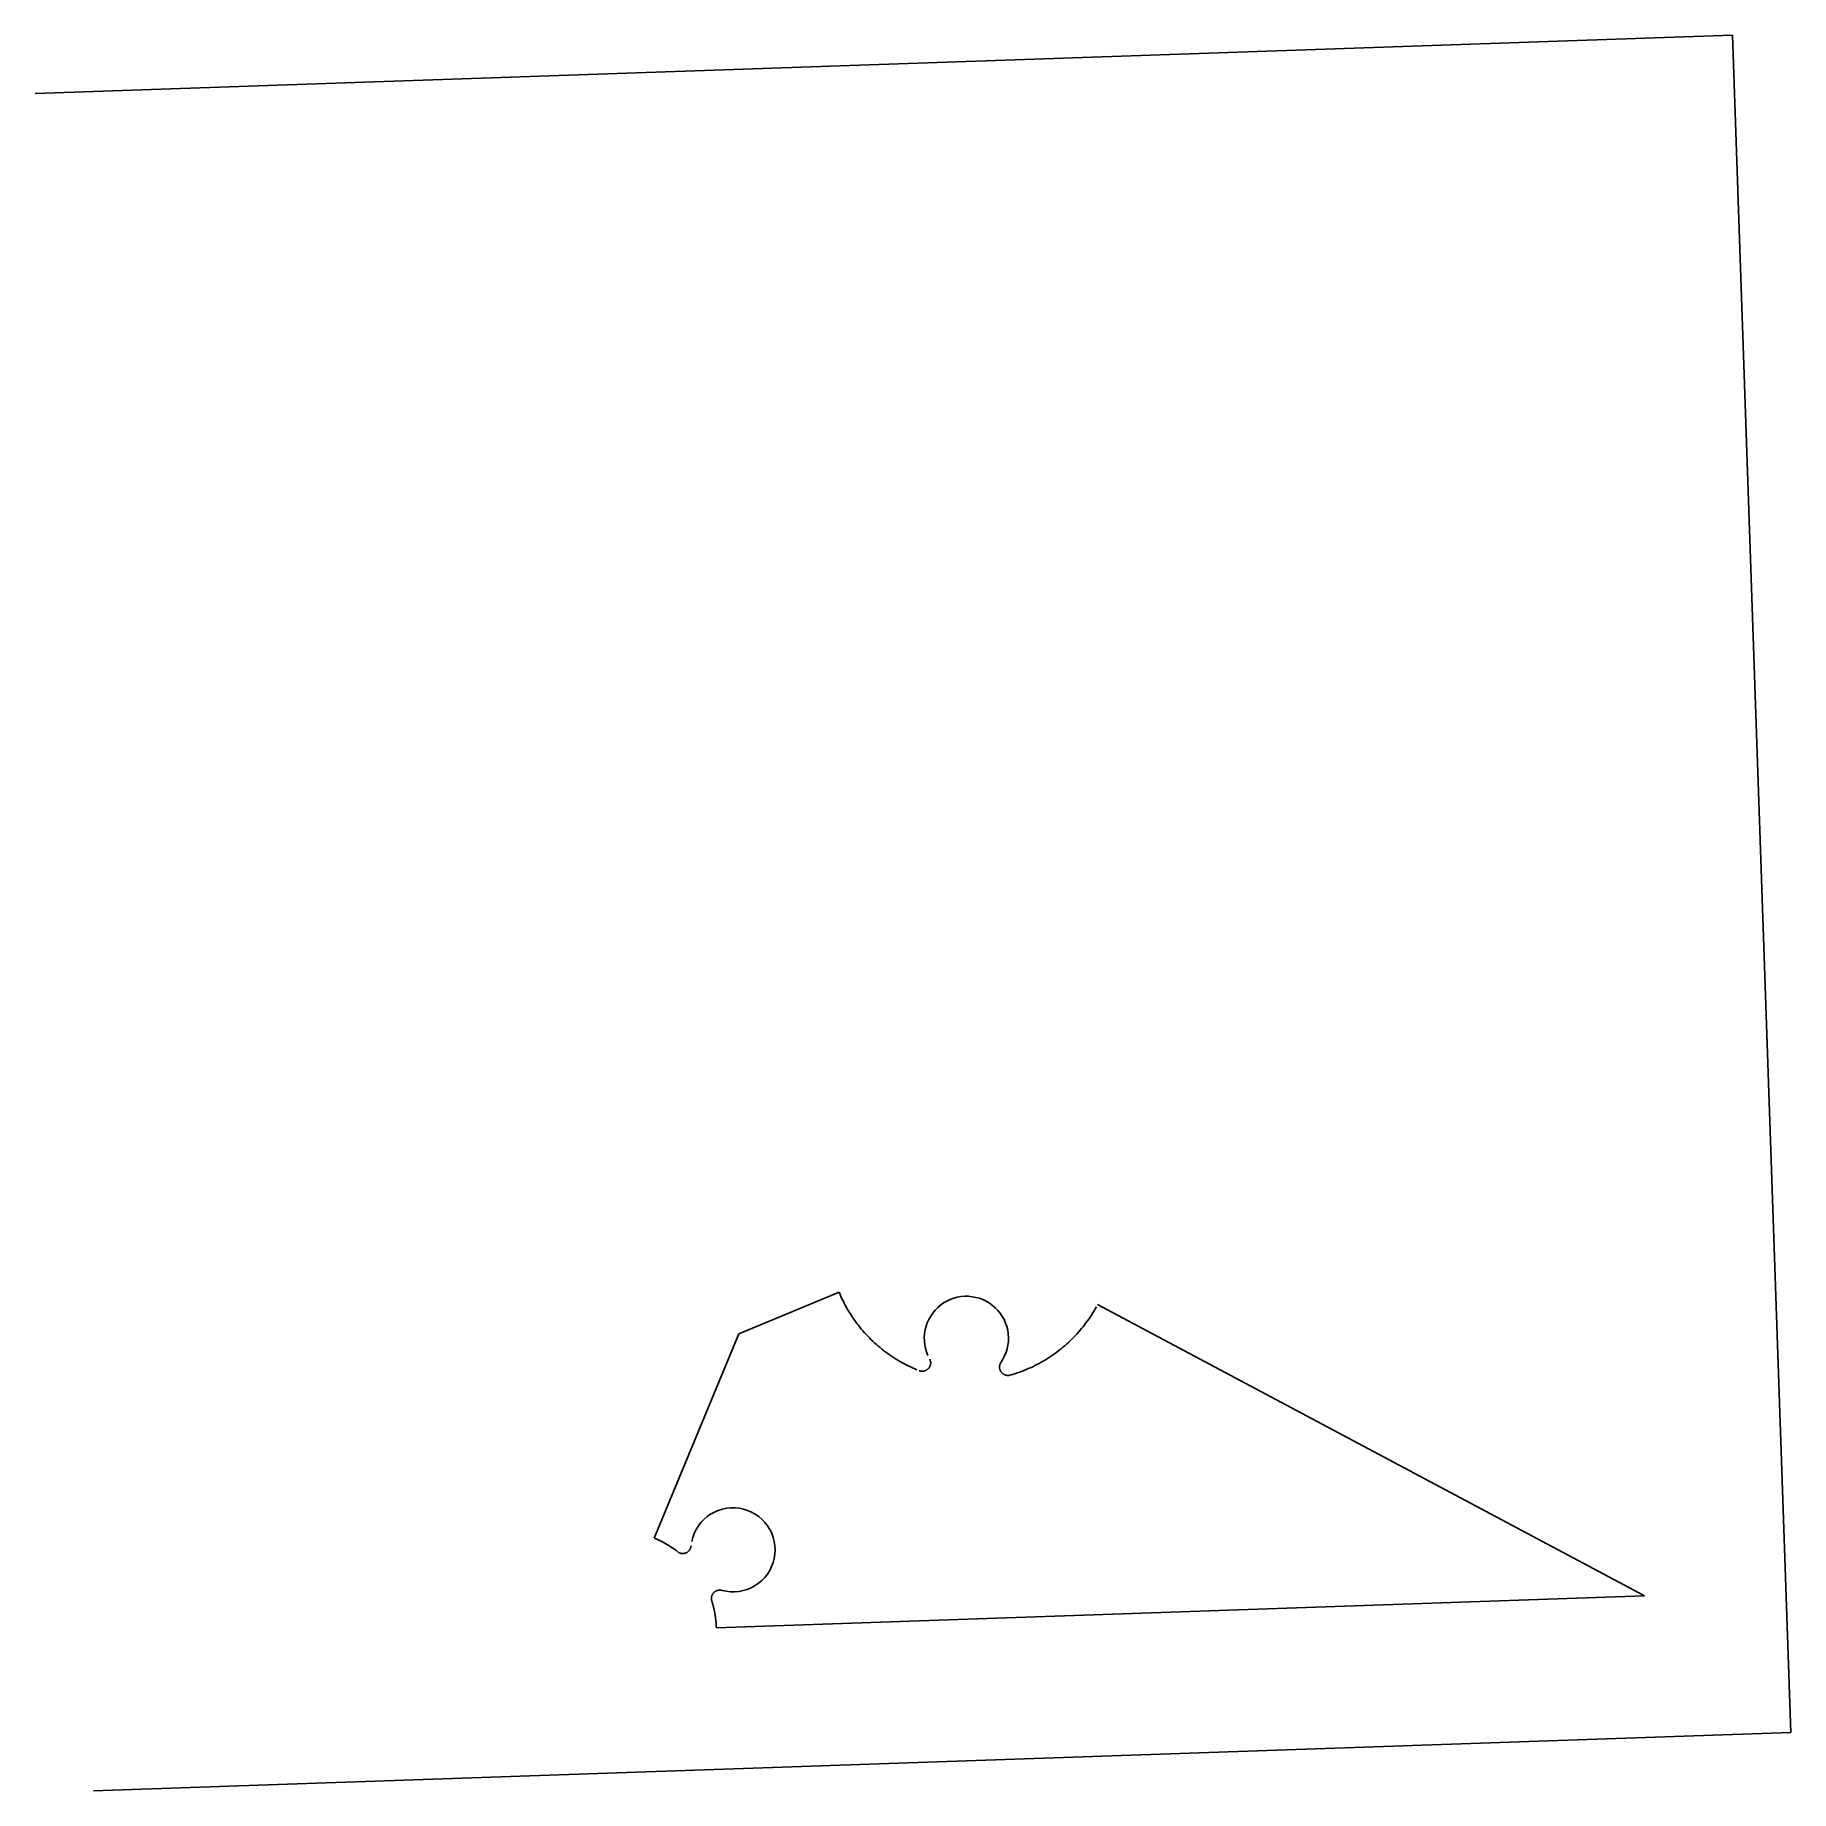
# Model space of a CAD drawing. Header units: metres. Extents: x -1.04 to 1.04, y -1.04 to 1.04.
import ezdxf

# ---------------------------------------------------------------- set-up
doc = ezdxf.new("R2010")
doc.units = ezdxf.units.M

msp = doc.modelspace()

# ---------------------------------------------------------------- linework, layer by layer
at = {"layer": 'Polygon'}
for p, q in [((0.9738, 1.0432), (-1.0432, 0.9738)), ((1.0432, -0.9738), (0.9738, 1.0432)), ((-0.0878, -0.4506), (-0.2071, -0.5)), ((-0.0878, -0.4506), (-0.0867, -0.4532)), ((-0.0867, -0.4532), (-0.0856, -0.4558)), ((-0.0856, -0.4558), (-0.0844, -0.4584)), ((-0.0844, -0.4584), (-0.0831, -0.461)), ((0.0484, -0.4577), (0.0442, -0.4592)), ((0.0526, -0.4566), (0.0484, -0.4577)), ((0.057, -0.4558), (0.0526, -0.4566)), ((0.0614, -0.4554), (0.057, -0.4558)), ((0.0658, -0.4555), (0.0614, -0.4554)), ((0.0703, -0.4559), (0.0658, -0.4555)), ((0.0746, -0.4567), (0.0703, -0.4559)), ((0.0789, -0.4578), (0.0746, -0.4567)), ((0.083, -0.4594), (0.0789, -0.4578)), ((-0.0831, -0.461), (-0.0818, -0.4635)), ((-0.0818, -0.4635), (-0.0805, -0.4661)), ((-0.0805, -0.4661), (-0.0791, -0.4686)), ((-0.0791, -0.4686), (-0.0777, -0.471)), ((-0.0777, -0.471), (-0.0763, -0.4735)), ((-0.0763, -0.4735), (-0.0748, -0.4759)), ((-0.0748, -0.4759), (-0.0732, -0.4783)), ((-0.0732, -0.4783), (-0.0717, -0.4807)), ((0.021, -0.479), (0.0188, -0.4829)), ((0.0235, -0.4754), (0.021, -0.479)), ((0.0263, -0.472), (0.0235, -0.4754)), ((0.0294, -0.4688), (0.0263, -0.472)), ((0.0327, -0.4659), (0.0294, -0.4688)), ((0.0364, -0.4634), (0.0327, -0.4659)), ((0.0402, -0.4611), (0.0364, -0.4634)), ((0.0442, -0.4592), (0.0402, -0.4611)), ((0.087, -0.4613), (0.083, -0.4594)), ((0.0908, -0.4636), (0.087, -0.4613)), ((0.0944, -0.4662), (0.0908, -0.4636)), ((0.0978, -0.4691), (0.0944, -0.4662)), ((0.1009, -0.4722), (0.0978, -0.4691)), ((0.1036, -0.4757), (0.1009, -0.4722)), ((0.1061, -0.4794), (0.1036, -0.4757)), ((0.1083, -0.4832), (0.1061, -0.4794)), ((0.2105, -0.4801), (0.2121, -0.4777)), ((0.2121, -0.4777), (0.2136, -0.4753)), ((0.2136, -0.4753), (0.2151, -0.4729)), ((0.2151, -0.4729), (0.2165, -0.4704)), ((0.2165, -0.4704), (0.2179, -0.4679)), ((0.8693, -0.8115), (0.2193, -0.4654)), ((-0.2071, -0.5), (-0.3076, -0.7427)), ((-0.0717, -0.4807), (-0.07, -0.4831)), ((-0.07, -0.4831), (-0.0684, -0.4854)), ((-0.0684, -0.4854), (-0.0667, -0.4877)), ((-0.0667, -0.4877), (-0.0649, -0.4899)), ((-0.0649, -0.4899), (-0.0632, -0.4922)), ((-0.0632, -0.4922), (-0.0614, -0.4944)), ((-0.0614, -0.4944), (-0.0595, -0.4966)), ((-0.0595, -0.4966), (-0.0576, -0.4987)), ((-0.0576, -0.4987), (-0.0557, -0.5008)), ((0.0137, -0.4998), (0.0134, -0.5042)), ((0.0144, -0.4954), (0.0137, -0.4998)), ((0.0155, -0.4911), (0.0144, -0.4954)), ((0.017, -0.4869), (0.0155, -0.4911)), ((0.0188, -0.4829), (0.017, -0.4869)), ((0.11, -0.4873), (0.1083, -0.4832)), ((0.1115, -0.4915), (0.11, -0.4873)), ((0.1125, -0.4958), (0.1115, -0.4915)), ((0.1132, -0.5002), (0.1125, -0.4958)), ((0.1134, -0.5046), (0.1132, -0.5002)), ((0.1927, -0.5024), (0.1946, -0.5003)), ((0.1946, -0.5003), (0.1966, -0.4982)), ((0.1966, -0.4982), (0.1984, -0.496)), ((0.1984, -0.496), (0.2003, -0.4938)), ((0.2003, -0.4938), (0.2021, -0.4916)), ((0.2021, -0.4916), (0.2038, -0.4894)), ((0.2038, -0.4894), (0.2055, -0.4871)), ((0.2055, -0.4871), (0.2072, -0.4848)), ((0.2072, -0.4848), (0.2089, -0.4825)), ((0.2089, -0.4825), (0.2105, -0.4801)), ((-0.0557, -0.5008), (-0.0538, -0.5029)), ((-0.0538, -0.5029), (-0.0518, -0.5049)), ((-0.0518, -0.5049), (-0.0498, -0.507)), ((-0.0498, -0.507), (-0.0477, -0.5089)), ((-0.0477, -0.5089), (-0.0456, -0.5109)), ((-0.0456, -0.5109), (-0.0435, -0.5128)), ((-0.0435, -0.5128), (-0.0414, -0.5147)), ((-0.0414, -0.5147), (-0.0392, -0.5165)), ((-0.0392, -0.5165), (-0.037, -0.5183)), ((-0.037, -0.5183), (-0.0347, -0.5201)), ((-0.0347, -0.5201), (-0.0324, -0.5218)), ((0.0134, -0.5042), (0.0135, -0.5086)), ((0.0135, -0.5086), (0.014, -0.513)), ((0.014, -0.513), (0.0149, -0.5174)), ((0.0149, -0.5174), (0.0161, -0.5216)), ((0.1106, -0.522), (0.1119, -0.5178)), ((0.1119, -0.5178), (0.1128, -0.5134)), ((0.1128, -0.5134), (0.1133, -0.509)), ((0.1133, -0.509), (0.1134, -0.5046)), ((0.1692, -0.5231), (0.1714, -0.5214)), ((0.1714, -0.5214), (0.1737, -0.5196)), ((0.1737, -0.5196), (0.1759, -0.5179)), ((0.1759, -0.5179), (0.1782, -0.5161)), ((0.1782, -0.5161), (0.1803, -0.5142)), ((0.1803, -0.5142), (0.1825, -0.5123)), ((0.1825, -0.5123), (0.1846, -0.5104)), ((0.1846, -0.5104), (0.1867, -0.5085)), ((0.1867, -0.5085), (0.1887, -0.5065)), ((0.1887, -0.5065), (0.1907, -0.5044)), ((0.1907, -0.5044), (0.1927, -0.5024)), ((-0.0324, -0.5218), (-0.0301, -0.5235)), ((-0.0301, -0.5235), (-0.0278, -0.5251)), ((-0.0278, -0.5251), (-0.0255, -0.5267)), ((-0.0255, -0.5267), (-0.0231, -0.5283)), ((-0.0231, -0.5283), (-0.0207, -0.5298)), ((-0.0207, -0.5298), (-0.0182, -0.5313)), ((-0.0182, -0.5313), (-0.0158, -0.5328)), ((-0.0158, -0.5328), (-0.0133, -0.5342)), ((-0.0133, -0.5342), (-0.0108, -0.5355)), ((-0.0108, -0.5355), (-0.0082, -0.5369)), ((-0.0082, -0.5369), (-0.0057, -0.5381)), ((-0.0057, -0.5381), (-0.0031, -0.5394)), ((-0.0031, -0.5394), (-0.0005, -0.5406)), ((-0.0005, -0.5406), (0.0021, -0.5417)), ((0.0021, -0.5417), (0.0047, -0.5428)), ((0.0161, -0.5216), (0.0178, -0.5257)), ((0.017, -0.5425), (0.0174, -0.5422)), ((0.0174, -0.5422), (0.0178, -0.5419)), ((0.0178, -0.5419), (0.0182, -0.5415)), ((0.0182, -0.5415), (0.0185, -0.5412)), ((0.0185, -0.5412), (0.0189, -0.5408)), ((0.0189, -0.5408), (0.0192, -0.5403)), ((0.0192, -0.5403), (0.0194, -0.5399)), ((0.0194, -0.5399), (0.0197, -0.5395)), ((0.0197, -0.5395), (0.0199, -0.539)), ((0.0199, -0.539), (0.0202, -0.5386)), ((0.0202, -0.5306), (0.02, -0.5302)), ((0.0204, -0.5311), (0.0202, -0.5306)), ((0.0202, -0.5386), (0.0204, -0.5381)), ((0.0205, -0.5316), (0.0204, -0.5311)), ((0.0204, -0.5381), (0.0205, -0.5376)), ((0.0207, -0.5321), (0.0205, -0.5316)), ((0.0205, -0.5376), (0.0207, -0.5371)), ((0.0208, -0.5326), (0.0207, -0.5321)), ((0.0207, -0.5371), (0.0208, -0.5366)), ((0.0209, -0.5331), (0.0208, -0.5326)), ((0.0208, -0.5366), (0.0209, -0.5361)), ((0.0209, -0.5336), (0.0209, -0.5331)), ((0.021, -0.5341), (0.0209, -0.5336)), ((0.0209, -0.5356), (0.021, -0.5351)), ((0.0209, -0.5361), (0.0209, -0.5356)), ((0.021, -0.5346), (0.021, -0.5341)), ((0.021, -0.5351), (0.021, -0.5346)), ((0.1029, -0.538), (0.1028, -0.5386)), ((0.1028, -0.5386), (0.1028, -0.5391)), ((0.1028, -0.5391), (0.1028, -0.5396)), ((0.1028, -0.5396), (0.1028, -0.5401)), ((0.1028, -0.5401), (0.1029, -0.5406)), ((0.103, -0.5375), (0.1029, -0.538)), ((0.1029, -0.5406), (0.1029, -0.5411)), ((0.1029, -0.5411), (0.103, -0.5416)), ((0.1031, -0.537), (0.103, -0.5375)), ((0.103, -0.5416), (0.1032, -0.5421)), ((0.1032, -0.5366), (0.1031, -0.537)), ((0.1034, -0.5361), (0.1032, -0.5366)), ((0.1032, -0.5421), (0.1033, -0.5426)), ((0.1036, -0.5356), (0.1034, -0.5361)), ((0.1038, -0.5351), (0.1036, -0.5356)), ((0.104, -0.5347), (0.1038, -0.5351)), ((0.1043, -0.5342), (0.104, -0.5347)), ((0.1046, -0.5338), (0.1043, -0.5342)), ((0.1046, -0.5338), (0.1069, -0.5301)), ((0.1069, -0.5301), (0.1089, -0.5261)), ((0.1089, -0.5261), (0.1106, -0.522)), ((0.1344, -0.5426), (0.137, -0.5414)), ((0.137, -0.5414), (0.1396, -0.5403)), ((0.1396, -0.5403), (0.1422, -0.5391)), ((0.1422, -0.5391), (0.1448, -0.5378)), ((0.1448, -0.5378), (0.1473, -0.5365)), ((0.1473, -0.5365), (0.1498, -0.5352)), ((0.1498, -0.5352), (0.1523, -0.5338)), ((0.1523, -0.5338), (0.1548, -0.5324)), ((0.1548, -0.5324), (0.1573, -0.531)), ((0.1573, -0.531), (0.1597, -0.5295)), ((0.1597, -0.5295), (0.1621, -0.5279)), ((0.1621, -0.5279), (0.1645, -0.5263)), ((0.1645, -0.5263), (0.1668, -0.5247)), ((0.1668, -0.5247), (0.1692, -0.5231)), ((0.0074, -0.5439), (0.0078, -0.5441)), ((0.0078, -0.5441), (0.0083, -0.5442)), ((0.0083, -0.5442), (0.0088, -0.5443)), ((0.0088, -0.5443), (0.0093, -0.5444)), ((0.0093, -0.5444), (0.0098, -0.5445)), ((0.0098, -0.5445), (0.0103, -0.5446)), ((0.0103, -0.5446), (0.0108, -0.5446)), ((0.0108, -0.5446), (0.0114, -0.5446)), ((0.0114, -0.5446), (0.0119, -0.5445)), ((0.0119, -0.5445), (0.0124, -0.5445)), ((0.0124, -0.5445), (0.0129, -0.5444)), ((0.0129, -0.5444), (0.0134, -0.5443)), ((0.0134, -0.5443), (0.0139, -0.5442)), ((0.0139, -0.5442), (0.0144, -0.544)), ((0.0144, -0.544), (0.0148, -0.5438)), ((0.0148, -0.5438), (0.0153, -0.5436)), ((0.0153, -0.5436), (0.0158, -0.5434)), ((0.0158, -0.5434), (0.0162, -0.5431)), ((0.0162, -0.5431), (0.0166, -0.5428)), ((0.0166, -0.5428), (0.017, -0.5425)), ((0.1033, -0.5426), (0.1035, -0.5431)), ((0.1035, -0.5431), (0.1037, -0.5435)), ((0.1037, -0.5435), (0.1039, -0.544)), ((0.1039, -0.544), (0.1041, -0.5445)), ((0.1041, -0.5445), (0.1044, -0.5449)), ((0.1044, -0.5449), (0.1047, -0.5453)), ((0.1047, -0.5453), (0.105, -0.5457)), ((0.105, -0.5457), (0.1053, -0.5461)), ((0.1053, -0.5461), (0.1057, -0.5465)), ((0.1057, -0.5465), (0.106, -0.5468)), ((0.106, -0.5468), (0.1064, -0.5472)), ((0.1064, -0.5472), (0.1068, -0.5475)), ((0.1068, -0.5475), (0.1072, -0.5478)), ((0.1072, -0.5478), (0.1077, -0.5481)), ((0.1077, -0.5481), (0.1081, -0.5483)), ((0.1081, -0.5483), (0.1086, -0.5485)), ((0.1086, -0.5485), (0.109, -0.5487)), ((0.109, -0.5487), (0.1095, -0.5489)), ((0.1095, -0.5489), (0.11, -0.5491)), ((0.11, -0.5491), (0.1105, -0.5492)), ((0.1105, -0.5492), (0.111, -0.5493)), ((0.111, -0.5493), (0.1115, -0.5494)), ((0.1115, -0.5494), (0.112, -0.5495)), ((0.112, -0.5495), (0.1125, -0.5495)), ((0.1125, -0.5495), (0.113, -0.5495)), ((0.113, -0.5495), (0.1135, -0.5495)), ((0.1135, -0.5495), (0.114, -0.5494)), ((0.114, -0.5494), (0.1145, -0.5493)), ((0.1145, -0.5493), (0.115, -0.5492)), ((0.1155, -0.5491), (0.1183, -0.5483)), ((0.1183, -0.5483), (0.121, -0.5475)), ((0.121, -0.5475), (0.1237, -0.5466)), ((0.1237, -0.5466), (0.1264, -0.5456)), ((0.1264, -0.5456), (0.1291, -0.5447)), ((0.1291, -0.5447), (0.1317, -0.5436)), ((0.1317, -0.5436), (0.1344, -0.5426)), ((-0.2265, -0.7083), (-0.2314, -0.7099)), ((-0.2215, -0.7073), (-0.2265, -0.7083)), ((-0.2165, -0.7068), (-0.2215, -0.7073)), ((-0.2114, -0.7068), (-0.2165, -0.7068)), ((-0.2063, -0.7073), (-0.2114, -0.7068)), ((-0.2014, -0.7083), (-0.2063, -0.7073)), ((-0.1965, -0.7098), (-0.2014, -0.7083)), ((-0.255, -0.7284), (-0.2577, -0.7327)), ((-0.252, -0.7243), (-0.255, -0.7284)), ((-0.2485, -0.7206), (-0.252, -0.7243)), ((-0.2446, -0.7173), (-0.2485, -0.7206)), ((-0.2405, -0.7144), (-0.2446, -0.7173)), ((-0.236, -0.7119), (-0.2405, -0.7144)), ((-0.2314, -0.7099), (-0.236, -0.7119)), ((-0.1918, -0.7118), (-0.1965, -0.7098)), ((-0.1874, -0.7143), (-0.1918, -0.7118)), ((-0.1832, -0.7172), (-0.1874, -0.7143)), ((-0.1794, -0.7205), (-0.1832, -0.7172)), ((-0.1759, -0.7242), (-0.1794, -0.7205)), ((-0.1728, -0.7282), (-0.1759, -0.7242)), ((-0.1701, -0.7325), (-0.1728, -0.7282)), ((-0.3064, -0.7432), (-0.307, -0.7429)), ((-0.3058, -0.7435), (-0.3064, -0.7432)), ((-0.3051, -0.7437), (-0.3058, -0.7435)), ((-0.3045, -0.744), (-0.3051, -0.7437)), ((-0.3039, -0.7443), (-0.3045, -0.744)), ((-0.3033, -0.7446), (-0.3039, -0.7443)), ((-0.3027, -0.7449), (-0.3033, -0.7446)), ((-0.3021, -0.7452), (-0.3027, -0.7449)), ((-0.3015, -0.7454), (-0.3021, -0.7452)), ((-0.3009, -0.7457), (-0.3015, -0.7454)), ((-0.3003, -0.746), (-0.3009, -0.7457)), ((-0.2997, -0.7463), (-0.3003, -0.746)), ((-0.2991, -0.7466), (-0.2997, -0.7463)), ((-0.2985, -0.747), (-0.2991, -0.7466)), ((-0.2979, -0.7473), (-0.2985, -0.747)), ((-0.2973, -0.7476), (-0.2979, -0.7473)), ((-0.2967, -0.7479), (-0.2973, -0.7476)), ((-0.2961, -0.7482), (-0.2967, -0.7479)), ((-0.2955, -0.7485), (-0.2961, -0.7482)), ((-0.2949, -0.7489), (-0.2955, -0.7485)), ((-0.2943, -0.7492), (-0.2949, -0.7489)), ((-0.2937, -0.7495), (-0.2943, -0.7492)), ((-0.2931, -0.7499), (-0.2937, -0.7495)), ((-0.2926, -0.7502), (-0.2931, -0.7499)), ((-0.292, -0.7506), (-0.2926, -0.7502)), ((-0.2914, -0.7509), (-0.292, -0.7506)), ((-0.2908, -0.7513), (-0.2914, -0.7509)), ((-0.2617, -0.742), (-0.2629, -0.747)), ((-0.2599, -0.7373), (-0.2617, -0.742)), ((-0.2577, -0.7327), (-0.2599, -0.7373)), ((-0.1678, -0.7371), (-0.1701, -0.7325)), ((-0.1661, -0.7419), (-0.1678, -0.7371)), ((-0.1648, -0.7468), (-0.1661, -0.7419)), ((-0.1641, -0.7518), (-0.1648, -0.7468)), ((-0.2902, -0.7516), (-0.2908, -0.7513)), ((-0.2897, -0.752), (-0.2902, -0.7516)), ((-0.2891, -0.7523), (-0.2897, -0.752)), ((-0.2885, -0.7527), (-0.2891, -0.7523)), ((-0.288, -0.7531), (-0.2885, -0.7527)), ((-0.2874, -0.7534), (-0.288, -0.7531)), ((-0.2868, -0.7538), (-0.2874, -0.7534)), ((-0.2863, -0.7542), (-0.2868, -0.7538)), ((-0.2857, -0.7546), (-0.2863, -0.7542)), ((-0.2852, -0.7549), (-0.2857, -0.7546)), ((-0.2846, -0.7553), (-0.2852, -0.7549)), ((-0.2841, -0.7557), (-0.2846, -0.7553)), ((-0.2835, -0.7561), (-0.2841, -0.7557)), ((-0.283, -0.7565), (-0.2835, -0.7561)), ((-0.2824, -0.7569), (-0.283, -0.7565)), ((-0.2819, -0.7573), (-0.2824, -0.7569)), ((-0.2813, -0.7577), (-0.2819, -0.7573)), ((-0.2808, -0.7581), (-0.2813, -0.7577)), ((-0.2803, -0.7585), (-0.2808, -0.7581)), ((-0.2797, -0.7589), (-0.2803, -0.7585)), ((-0.279, -0.7595), (-0.2794, -0.7592)), ((-0.2786, -0.7597), (-0.279, -0.7595)), ((-0.2782, -0.7599), (-0.2786, -0.7597)), ((-0.2778, -0.7601), (-0.2782, -0.7599)), ((-0.2774, -0.7603), (-0.2778, -0.7601)), ((-0.277, -0.7605), (-0.2774, -0.7603)), ((-0.2766, -0.7606), (-0.277, -0.7605)), ((-0.2762, -0.7607), (-0.2766, -0.7606)), ((-0.2757, -0.7608), (-0.2762, -0.7607)), ((-0.2753, -0.7609), (-0.2757, -0.7608)), ((-0.2749, -0.761), (-0.2753, -0.7609)), ((-0.2744, -0.761), (-0.2749, -0.761)), ((-0.274, -0.7611), (-0.2744, -0.761)), ((-0.2735, -0.7611), (-0.274, -0.7611)), ((-0.2731, -0.761), (-0.2735, -0.7611)), ((-0.2726, -0.761), (-0.2731, -0.761)), ((-0.2722, -0.761), (-0.2726, -0.761)), ((-0.2718, -0.7609), (-0.2722, -0.761)), ((-0.2713, -0.7608), (-0.2718, -0.7609)), ((-0.2709, -0.7607), (-0.2713, -0.7608)), ((-0.2705, -0.7606), (-0.2709, -0.7607)), ((-0.27, -0.7604), (-0.2705, -0.7606)), ((-0.2696, -0.7602), (-0.27, -0.7604)), ((-0.2692, -0.7601), (-0.2696, -0.7602)), ((-0.2688, -0.7599), (-0.2692, -0.7601)), ((-0.2684, -0.7596), (-0.2688, -0.7599)), ((-0.2681, -0.7594), (-0.2684, -0.7596)), ((-0.2677, -0.7591), (-0.2681, -0.7594)), ((-0.2673, -0.7589), (-0.2677, -0.7591)), ((-0.267, -0.7586), (-0.2673, -0.7589)), ((-0.2667, -0.7583), (-0.267, -0.7586)), ((-0.2664, -0.758), (-0.2667, -0.7583)), ((-0.2661, -0.7576), (-0.2664, -0.758)), ((-0.2658, -0.7573), (-0.2661, -0.7576)), ((-0.2655, -0.7569), (-0.2658, -0.7573)), ((-0.2652, -0.7566), (-0.2655, -0.7569)), ((-0.265, -0.7562), (-0.2652, -0.7566)), ((-0.2648, -0.7558), (-0.265, -0.7562)), ((-0.2646, -0.7554), (-0.2648, -0.7558)), ((-0.2644, -0.755), (-0.2646, -0.7554)), ((-0.2642, -0.7546), (-0.2644, -0.755)), ((-0.2641, -0.7542), (-0.2642, -0.7546)), ((-0.264, -0.7537), (-0.2641, -0.7542)), ((-0.2638, -0.7533), (-0.264, -0.7537)), ((-0.2637, -0.7524), (-0.2638, -0.7529)), ((-0.2638, -0.7529), (-0.2638, -0.7533)), ((-0.2636, -0.752), (-0.2637, -0.7524)), ((-0.168, -0.7767), (-0.1662, -0.7719)), ((-0.1662, -0.7719), (-0.1649, -0.767)), ((-0.1649, -0.767), (-0.1641, -0.762)), ((-0.1638, -0.7569), (-0.1641, -0.7518)), ((-0.1641, -0.762), (-0.1638, -0.7569)), ((-0.1797, -0.7932), (-0.1761, -0.7895)), ((-0.1761, -0.7895), (-0.173, -0.7855)), ((-0.173, -0.7855), (-0.1703, -0.7812)), ((-0.1703, -0.7812), (-0.168, -0.7767)), ((-0.2395, -0.8136), (-0.2394, -0.8132)), ((-0.2395, -0.8141), (-0.2395, -0.8136)), ((-0.2394, -0.8128), (-0.2393, -0.8123)), ((-0.2394, -0.8132), (-0.2394, -0.8128)), ((-0.2393, -0.8123), (-0.2391, -0.8119)), ((-0.2391, -0.8119), (-0.239, -0.8115)), ((-0.239, -0.8115), (-0.2389, -0.811)), ((-0.2389, -0.811), (-0.2387, -0.8106)), ((-0.2387, -0.8106), (-0.2385, -0.8102)), ((-0.2385, -0.8102), (-0.2383, -0.8098)), ((-0.2383, -0.8098), (-0.2381, -0.8094)), ((-0.2381, -0.8094), (-0.2378, -0.8091)), ((-0.2378, -0.8091), (-0.2376, -0.8087)), ((-0.2376, -0.8087), (-0.2373, -0.8083)), ((-0.2373, -0.8083), (-0.237, -0.808)), ((-0.237, -0.808), (-0.2367, -0.8077)), ((-0.2367, -0.8077), (-0.2364, -0.8074)), ((-0.2364, -0.8074), (-0.2361, -0.8071)), ((-0.2361, -0.8071), (-0.2357, -0.8068)), ((-0.2357, -0.8068), (-0.2354, -0.8065)), ((-0.2354, -0.8065), (-0.235, -0.8063)), ((-0.235, -0.8063), (-0.2346, -0.806)), ((-0.2346, -0.806), (-0.2343, -0.8058)), ((-0.2343, -0.8058), (-0.2339, -0.8056)), ((-0.2339, -0.8056), (-0.2335, -0.8054)), ((-0.2336, -0.8494), (0.8693, -0.8115)), ((-0.2335, -0.8054), (-0.233, -0.8052)), ((-0.233, -0.8052), (-0.2326, -0.8051)), ((-0.2326, -0.8051), (-0.2322, -0.805)), ((-0.2322, -0.805), (-0.2318, -0.8049)), ((-0.2318, -0.8049), (-0.2313, -0.8048)), ((-0.2313, -0.8048), (-0.2309, -0.8047)), ((-0.2309, -0.8047), (-0.2304, -0.8046)), ((-0.2304, -0.8046), (-0.23, -0.8046)), ((-0.23, -0.8046), (-0.2296, -0.8046)), ((-0.2296, -0.8046), (-0.2291, -0.8046)), ((-0.2291, -0.8046), (-0.2287, -0.8046)), ((-0.2287, -0.8046), (-0.2282, -0.8047)), ((-0.2282, -0.8047), (-0.2278, -0.8048)), ((-0.2278, -0.8048), (-0.2273, -0.8048)), ((-0.2269, -0.805), (-0.2219, -0.806)), ((-0.2219, -0.806), (-0.2169, -0.8066)), ((-0.2169, -0.8066), (-0.2118, -0.8066)), ((-0.2118, -0.8066), (-0.2067, -0.8062)), ((-0.2067, -0.8062), (-0.2018, -0.8052)), ((-0.2018, -0.8052), (-0.1969, -0.8037)), ((-0.1969, -0.8037), (-0.1922, -0.8018)), ((-0.1922, -0.8018), (-0.1877, -0.7993)), ((-0.1877, -0.7993), (-0.1835, -0.7965)), ((-0.1835, -0.7965), (-0.1797, -0.7932)), ((-0.2395, -0.8145), (-0.2395, -0.8141)), ((-0.2395, -0.815), (-0.2395, -0.8145)), ((-0.2395, -0.8154), (-0.2395, -0.815)), ((-0.2394, -0.8159), (-0.2395, -0.8154)), ((-0.2394, -0.8163), (-0.2394, -0.8159)), ((-0.2393, -0.8167), (-0.2394, -0.8163)), ((-0.2392, -0.8172), (-0.2393, -0.8167)), ((-0.2391, -0.8176), (-0.2392, -0.8172)), ((-0.2387, -0.8189), (-0.2389, -0.8182)), ((-0.2385, -0.8195), (-0.2387, -0.8189)), ((-0.2383, -0.8202), (-0.2385, -0.8195)), ((-0.2381, -0.8208), (-0.2383, -0.8202)), ((-0.2379, -0.8215), (-0.2381, -0.8208)), ((-0.2377, -0.8221), (-0.2379, -0.8215)), ((-0.2376, -0.8228), (-0.2377, -0.8221)), ((-0.2374, -0.8234), (-0.2376, -0.8228)), ((-0.2372, -0.8241), (-0.2374, -0.8234)), ((-0.2371, -0.8247), (-0.2372, -0.8241)), ((-0.2369, -0.8254), (-0.2371, -0.8247)), ((-0.2367, -0.8261), (-0.2369, -0.8254)), ((-0.2366, -0.8267), (-0.2367, -0.8261)), ((-0.2364, -0.8274), (-0.2366, -0.8267)), ((-0.2363, -0.828), (-0.2364, -0.8274)), ((-0.2362, -0.8287), (-0.2363, -0.828)), ((-0.236, -0.8294), (-0.2362, -0.8287)), ((-0.2359, -0.83), (-0.236, -0.8294)), ((-0.2358, -0.8307), (-0.2359, -0.83)), ((-0.2356, -0.8313), (-0.2358, -0.8307)), ((-0.2355, -0.832), (-0.2356, -0.8313)), ((-0.2354, -0.8327), (-0.2355, -0.832)), ((-0.2353, -0.8333), (-0.2354, -0.8327)), ((-0.2352, -0.834), (-0.2353, -0.8333)), ((-0.235, -0.8347), (-0.2352, -0.834)), ((-0.2349, -0.8353), (-0.235, -0.8347)), ((-0.2348, -0.836), (-0.2349, -0.8353)), ((-0.2347, -0.8367), (-0.2348, -0.836)), ((-0.2347, -0.8373), (-0.2347, -0.8367)), ((-0.2346, -0.838), (-0.2347, -0.8373)), ((-0.2345, -0.8387), (-0.2346, -0.838)), ((-0.2344, -0.8393), (-0.2345, -0.8387)), ((-0.2343, -0.84), (-0.2344, -0.8393)), ((-0.2342, -0.8407), (-0.2343, -0.84)), ((-0.2342, -0.8414), (-0.2342, -0.8407)), ((-0.2341, -0.842), (-0.2342, -0.8414)), ((-0.234, -0.8427), (-0.2341, -0.842)), ((-0.234, -0.8434), (-0.234, -0.8427)), ((-0.2339, -0.844), (-0.234, -0.8434)), ((-0.2339, -0.8447), (-0.2339, -0.844)), ((-0.2338, -0.8454), (-0.2339, -0.8447)), ((-0.2338, -0.8461), (-0.2338, -0.8454)), ((-0.2337, -0.8467), (-0.2338, -0.8461)), ((-0.2337, -0.8474), (-0.2337, -0.8467)), ((-0.2337, -0.8481), (-0.2337, -0.8474)), ((-0.2336, -0.8488), (-0.2337, -0.8481)), ((-0.2336, -0.8494), (-0.2336, -0.8488)), ((-0.9738, -1.0432), (1.0432, -0.9738))]:
    msp.add_line(p, q, dxfattribs=at)

doc.saveas('drawing.dxf')
